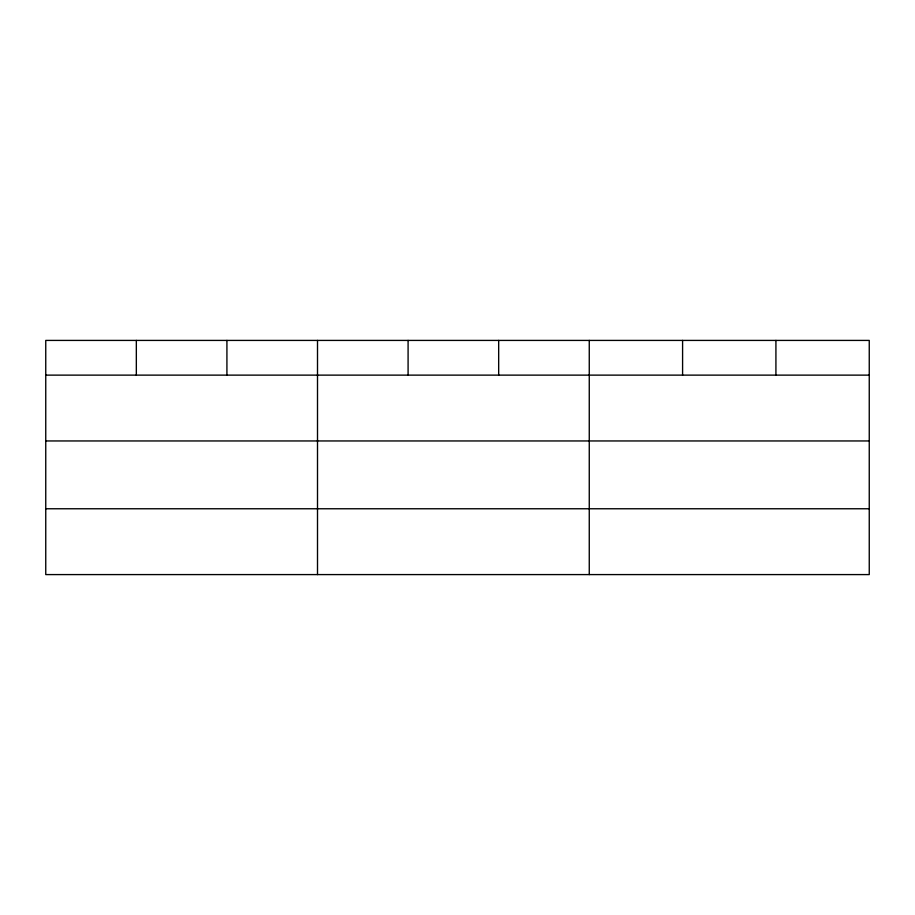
<?xml version="1.0" encoding="UTF-8"?>
<svg xmlns="http://www.w3.org/2000/svg" width="915" height="915" viewBox="0 0 915 915"><rect width="100%" height="100%" fill="white"/><g stroke="black" fill="none" stroke-linecap="round" stroke-linejoin="round"><path stroke-width="1.37" d="M869.25 440.95L869.25 340.414L45.75 340.414L45.75 574.586L869.25 574.586L869.25 440.95L45.75 440.95M45.75 375.127L869.25 375.127M45.75 508.763L869.25 508.763M775.92 340.414L775.92 375.127M682.59 340.414L682.59 375.127M589.26 340.414L589.26 574.586M498.675 340.414L498.675 375.127M408.09 340.414L408.09 375.127M317.505 340.414L317.505 574.586M226.92 340.414L226.92 375.127M136.335 340.414L136.335 375.127"/></g></svg>
